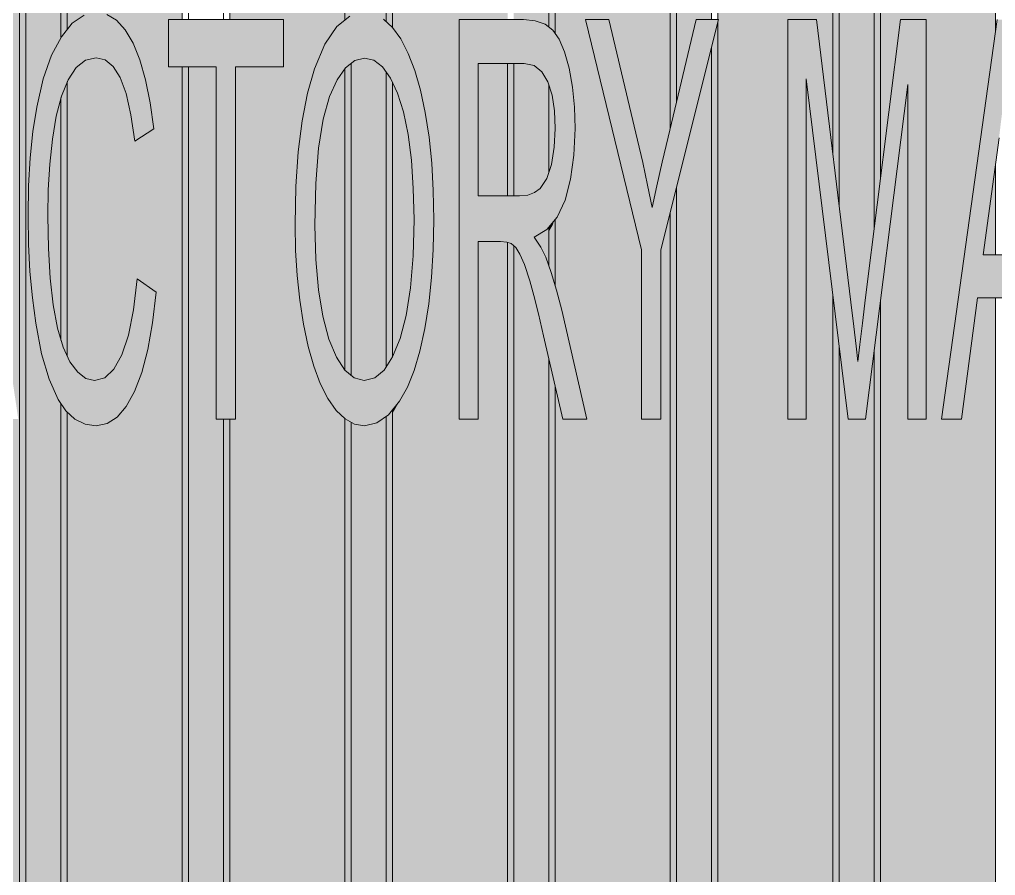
# Model space of a CAD drawing. Header units: millimetres. Extents: x 365175 to 2667127, y -330297 to -162108.
# Drawn here: x 1660382 to 1662782, y -321758 to -319654 of the extents above; entities that cross this region are included whole.
import ezdxf

# ---------------------------------------------------------------- set-up
doc = ezdxf.new("R2010")
doc.units = ezdxf.units.MM
doc.header["$MEASUREMENT"] = 0

# ---------------------------------------------------------------- blocks, each defined once
blk = doc.blocks.new('Élément de coupe_58_1', base_point=(1275690.6, -327096.8))
at = {"linetype": 'Continuous', "lineweight": 0, "true_color": 0x000000}
for points in [[(1660099.7, -318977.5), (1660099.7, -320248.8), (1660182.6, -319653.8), (1660233.6, -319653.8), (1660379.2, -320635.8), (1660325.4, -320635.8), (1660284.2, -320338.2), (1660134.5, -320338.2), (1660099.7, -320604.3), (1660099.7, -322096.8), (1660382.3, -322096.8), (1660382.3, -318977.5)], [(1660382.3, -322096.8), (1660397.7, -322096.8), (1660397.7, -318977.5), (1660382.3, -318977.5)], [(1660382.3, -322096.8), (1660397.7, -322096.8), (1660397.7, -318977.5), (1660382.3, -318977.5)], [(1660484.2, -318977.5), (1660397.7, -318977.5), (1660397.7, -322096.8), (1660484.2, -322096.8), (1660484.2, -320598.2), (1660477, -320587.6), (1660454.9, -320538.1), (1660436.5, -320475.7), (1660422.1, -320400.4), (1660413.8, -320337.9), (1660407.9, -320273.3), (1660404.4, -320206.3), (1660403.2, -320137.1), (1660404.6, -320062.9), (1660408.5, -319993.5), (1660415.2, -319929), (1660424.5, -319869.5), (1660440.7, -319799.4), (1660460.9, -319741.6), (1660484.2, -319697.5)], [(1660499.7, -318977.5), (1660484.2, -318977.5), (1660484.2, -319697.5), (1660485.1, -319696), (1660499.7, -319678.2)], [(1660499.7, -322096.8), (1660782.3, -322096.8), (1660782.3, -319769.7), (1660748.7, -319769.7), (1660748.7, -319653.8), (1660782.3, -319653.8), (1660782.3, -318977.5), (1660499.7, -318977.5), (1660499.7, -319678.2), (1660512.1, -319663), (1660540.9, -319643.3), (1660571.5, -319636.7), (1660597.2, -319641.4), (1660620.7, -319655.5), (1660642.2, -319678.9), (1660661.5, -319711.7), (1660678.3, -319753), (1660692.4, -319802), (1660703.7, -319858.5), (1660712.3, -319922.7), (1660665.7, -319952.8), (1660656.2, -319887.8), (1660644.2, -319835.8), (1660629.8, -319796.7), (1660612.7, -319769.5), (1660592.9, -319753.2), (1660570.4, -319747.8), (1660544.5, -319753.8), (1660521.6, -319771.9), (1660501.8, -319802.1), (1660499.7, -319807.1), (1660499.7, -320480.9), (1660506.3, -320494.9), (1660525.4, -320520.6), (1660545.6, -320536), (1660566.9, -320541.2), (1660591.9, -320534.2), (1660614.3, -320513.2), (1660634, -320478.2), (1660650.3, -320429.4), (1660662.8, -320367.1), (1660671.2, -320291.2), (1660718.3, -320324.1), (1660709.4, -320399.3), (1660697.5, -320465.1), (1660682.7, -320521.4), (1660664.9, -320568.2), (1660644.6, -320605), (1660622.1, -320631.2), (1660597.5, -320647), (1660570.7, -320652.2), (1660543.3, -320648.2), (1660518.5, -320636.1), (1660499.7, -320618.9)], [(1660778.1, -319653.8), (1660782.3, -319653.8), (1660782.3, -318977.5), (1660778.1, -319011.7)], [(1660899.7, -322096.8), (1661182.3, -322096.8), (1661182.3, -320635), (1661161, -320614.6), (1661140.5, -320585.3), (1661121.9, -320548.8), (1661105.7, -320506.1), (1661091.8, -320457.4), (1661080.4, -320402.5), (1661071.5, -320343.8), (1661065.1, -320283.4), (1661061.3, -320221.3), (1661060, -320157.5), (1661061.9, -320064), (1661067.6, -319979), (1661077.1, -319902.5), (1661090.5, -319834.5), (1661107.7, -319774.9), (1661133.2, -319714.5), (1661162.3, -319671.3), (1661182.3, -319655.3), (1661182.3, -318977.5), (1660899.7, -318977.5), (1660899.7, -319653.8), (1661031.3, -319653.8), (1661031.3, -319769.7), (1660913.3, -319769.7), (1660913.3, -320635.8), (1660899.7, -320635.8)], [(1661182.3, -318977.5), (1661178.1, -319011.7), (1661178.1, -319658.6), (1661182.3, -319655.3)], [(1661197.7, -318977.5), (1661182.3, -318977.5), (1661182.3, -319655.3), (1661194.7, -319645.3), (1661197.7, -319644.6)], [(1661197.7, -318977.5), (1661182.3, -318977.5), (1661182.3, -319655.3), (1661194.7, -319645.3), (1661197.7, -319644.6)], [(1661284.2, -318977.5), (1661197.7, -318977.5), (1661197.7, -319644.6), (1661230.7, -319636.7), (1661254.8, -319640.8), (1661277.7, -319652.9), (1661284.2, -319659.1)], [(1661299.7, -318977.5), (1661284.2, -318977.5), (1661284.2, -319659.1), (1661299.3, -319673.2), (1661299.7, -319673.8)], [(1661582.3, -318977.5), (1661299.7, -318977.5), (1661299.7, -319673.8), (1661319.7, -319701.6), (1661338.4, -319737.3), (1661354.7, -319779.4), (1661368.6, -319827.8), (1661380.2, -319882.7), (1661389.3, -319942.7), (1661395.8, -320006.6), (1661399.7, -320074.4), (1661400.9, -320146.1), (1661399.6, -320218.8), (1661395.5, -320287.6), (1661388.6, -320352.4), (1661379.1, -320413.3), (1661367, -320468.6), (1661352.6, -320516.8), (1661336, -320557.8), (1661317, -320591.7), (1661299.7, -320613), (1661299.7, -322096.8), (1661582.3, -322096.8), (1661582.3, -320201.3), (1661580.9, -320200.8), (1661565.3, -320199.7), (1661510.5, -320199.7), (1661510.5, -320635.8), (1661463.5, -320635.8), (1661463.5, -319653.8), (1661582.3, -319653.8)], [(1661582.3, -318977.5), (1661578.1, -319011.7), (1661578.1, -319653.8), (1661582.3, -319653.8)], [(1661597.7, -319653.8), (1661621.4, -319653.8), (1661650.7, -319656.8), (1661674.8, -319665.6), (1661684.2, -319672.8), (1661684.2, -318977.5), (1661597.7, -318977.5)], [(1661684.2, -319672.8), (1661693.9, -319680.3), (1661699.7, -319688.6), (1661699.7, -318977.5), (1661684.2, -318977.5)], [(1661699.7, -318977.5), (1661699.7, -319688.6), (1661709.3, -319702.4), (1661722.6, -319733.5), (1661733.6, -319773.7), (1661741.8, -319819.9), (1661746.7, -319869.2), (1661748.4, -319921.6), (1661745.7, -319987.6), (1661737.5, -320046.3), (1661723.8, -320097.7), (1661704.5, -320139.6), (1661699.7, -320145.4), (1661699.7, -320308.1), (1661702.9, -320319), (1661715.5, -320368.3), (1661777.2, -320635.8), (1661718.2, -320635.8), (1661699.7, -320555.4), (1661699.7, -322096.8), (1661982.3, -322096.8), (1661982.3, -320127), (1661959, -320219.8), (1661959, -320635.8), (1661911.9, -320635.8), (1661911.9, -320219.8), (1661774.4, -319653.8), (1661831.8, -319653.8), (1661902, -319950.4), (1661914.8, -320005.5), (1661926.9, -320060.7), (1661938.4, -320115.8), (1661949.9, -320062.5), (1661962.8, -320004.8), (1661977.3, -319942.6), (1661982.3, -319921.7), (1661982.3, -318977.5)], [(1661918.9, -320024.2), (1661926.9, -320060.7), (1661938.4, -320115.8), (1661949.9, -320062.5), (1661962.8, -320004.8), (1661977.3, -319942.6), (1661982.3, -319921.7), (1661982.3, -318977.5), (1661978.1, -319011.7), (1661978.1, -319775.8)], [(1661997.7, -318977.5), (1661982.3, -318977.5), (1661982.3, -319921.7), (1661997.7, -319857)], [(1661997.7, -318977.5), (1661982.3, -318977.5), (1661982.3, -319921.7), (1661997.7, -319857)], [(1662084.2, -318977.5), (1661997.7, -318977.5), (1661997.7, -319857), (1662046.2, -319653.8), (1662084.2, -319653.8)], [(1662099.7, -319659.9), (1662099.7, -322096.8), (1662382.3, -322096.8), (1662382.3, -320329.2), (1662317.1, -319799.9), (1662317.1, -320635.8), (1662271.5, -320635.8), (1662271.5, -319653.8), (1662342.4, -319653.8), (1662382.3, -319982), (1662382.3, -318977.5), (1662099.7, -318977.5), (1662099.7, -319653.8), (1662101.2, -319653.8)], [(1662382.3, -318977.5), (1662378.1, -319011.7), (1662378.1, -319947.6), (1662382.3, -319982)], [(1662397.7, -318977.5), (1662382.3, -318977.5), (1662382.3, -319982), (1662397.7, -320108.9)], [(1662397.7, -318977.5), (1662382.3, -318977.5), (1662382.3, -319982), (1662397.7, -320108.9)], [(1662484.2, -318977.5), (1662397.7, -318977.5), (1662397.7, -320108.9), (1662426.9, -320348.9), (1662434, -320408.2), (1662439.7, -320456.7), (1662444, -320494.2), (1662448.8, -320452.9), (1662455.1, -320400.5), (1662463, -320336.9), (1662484.2, -320167.5)], [(1662499.7, -318977.5), (1662484.2, -318977.5), (1662484.2, -320167.5), (1662499.7, -320044.5)], [(1662499.7, -320044.5), (1662548.7, -319653.8), (1662612.2, -319653.8), (1662612.2, -320635.8), (1662566.6, -320635.8), (1662566.6, -319813.6), (1662499.7, -320342.9), (1662499.7, -322096.8), (1662782.3, -322096.8), (1662782.3, -320338.2), (1662738, -320338.2), (1662699, -320635.8), (1662649.2, -320635.8), (1662782.3, -319681), (1662782.3, -318977.5), (1662499.7, -318977.5)], [(1662582.4, -320752.2), (1662632.3, -320752.2), (1662679.7, -320669.5), (1662684.1, -320635.8), (1662649.2, -320635.8), (1662782.3, -319681), (1662782.3, -318977.5), (1662778.1, -319011.7), (1662778.1, -319687.5), (1662766.8, -319687.5), (1662719.3, -319770.3), (1662612.2, -320538.7), (1662612.2, -320635.8), (1662598.7, -320635.8)], [(1661997.7, -319857), (1662046.2, -319653.8), (1661999.1, -319736.1), (1661997.7, -319741.7)], [(1662084.2, -322096.8), (1662099.7, -322096.8), (1662099.7, -319659.9), (1662084.2, -319721.3)], [(1660397.7, -320586.4), (1660407.7, -320620.3), (1660429.8, -320669.8), (1660449.2, -320698.1), (1660471.3, -320718.3), (1660484.2, -320724.7), (1660484.2, -320598.2), (1660477, -320587.6), (1660454.9, -320538.1), (1660436.5, -320475.7), (1660422.1, -320400.4), (1660413.8, -320337.9), (1660407.9, -320273.3), (1660404.4, -320206.3), (1660403.2, -320137.1), (1660404.6, -320062.9), (1660408.5, -319993.5), (1660415.2, -319929), (1660424.5, -319869.5), (1660440.7, -319799.4), (1660460.9, -319741.6), (1660484.2, -319697.5), (1660484.2, -319697.4), (1660437.9, -319778.2), (1660413.7, -319823.8), (1660397.7, -319869.6)], [(1660484.2, -319697.4), (1660484.2, -319697.5), (1660484.8, -319696.5), (1660484.7, -319696.5)], [(1660729.4, -319687.5), (1660682.8, -319768.6), (1660692.4, -319802), (1660703.7, -319858.5), (1660707.4, -319886.2), (1660778.1, -319886.2), (1660778.1, -322096.8), (1660782.3, -322096.8), (1660782.3, -319769.7), (1660748.7, -319769.7), (1660748.7, -319687.5)], [(1661396.7, -320022.9), (1661399.7, -320074.4), (1661400.9, -320146.1), (1661399.6, -320218.8), (1661396.7, -320267.3), (1661396.7, -320752.2), (1661443.8, -320752.2), (1661491.2, -320669.5), (1661491.2, -320635.8), (1661463.5, -320635.8), (1661463.5, -319687.5), (1661444.1, -319687.5), (1661396.7, -319770.3)], [(1661755.1, -319687.5), (1661724.6, -319740.8), (1661733.6, -319773.7), (1661741.8, -319819.9), (1661746.7, -319869.2), (1661748.4, -319921.6), (1661747.8, -319935.5), (1661845.1, -320336.3), (1661845.1, -320752.2), (1661892.2, -320752.2), (1661939.7, -320669.5), (1661939.7, -320635.8), (1661911.9, -320635.8), (1661911.9, -320219.8), (1661782.6, -319687.5)], [(1662252.2, -319687.5), (1662204.7, -319770.3), (1662204.7, -320752.2), (1662250.3, -320752.2), (1662297.8, -320669.5), (1662297.8, -320635.8), (1662271.5, -320635.8), (1662271.5, -319687.5)], [(1662499.7, -320044.5), (1662544.5, -319687.5), (1662529.4, -319687.5), (1662499.7, -319739.3)], [(1660995.1, -320180.5), (1660993.2, -320273.9), (1660994.5, -320337.7), (1660998.3, -320399.8), (1661004.7, -320460.2), (1661013.6, -320519), (1661025.1, -320573.8), (1661038.9, -320622.6), (1661055.1, -320665.2), (1661073.7, -320701.7), (1661094.2, -320731), (1661116, -320751.9), (1661139.2, -320764.5), (1661163.7, -320768.7), (1661178.1, -320765.5), (1661178.1, -322096.8), (1661182.3, -322096.8), (1661182.3, -320635), (1661161, -320614.6), (1661140.5, -320585.3), (1661121.9, -320548.8), (1661105.7, -320506.1), (1661091.8, -320457.4), (1661080.4, -320402.5), (1661071.5, -320343.8), (1661065.1, -320283.4), (1661061.3, -320221.3), (1661060, -320157.5), (1661061.9, -320064), (1661067.6, -319979), (1661077.1, -319902.5), (1661090.5, -319834.5), (1661107.7, -319774.9), (1661127.6, -319727.8), (1661113.9, -319748.1), (1661066.4, -319830.9), (1661040.9, -319891.4), (1661023.7, -319950.9), (1661010.4, -320018.9), (1661000.8, -320095.4)], [(1661997.7, -322096.8), (1662084.2, -322096.8), (1662084.2, -319721.3), (1661997.7, -320065.6)], [(1660499.7, -319807.1), (1660499.7, -319865.1), (1660503.7, -319864.2), (1660526.1, -319869.6), (1660545.9, -319885.9), (1660563, -319913.1), (1660577.5, -319952.2), (1660589.4, -320004.3), (1660599, -320069.2), (1660645.5, -320039.1), (1660693, -319956.3), (1660690.4, -319936.9), (1660665.7, -319952.8), (1660656.2, -319887.8), (1660644.2, -319835.8), (1660629.8, -319796.7), (1660612.7, -319769.5), (1660592.9, -319753.2), (1660570.4, -319747.8), (1660544.5, -319753.8), (1660521.6, -319771.9), (1660501.8, -319802.1)], [(1661197.7, -320528.6), (1661205.2, -320534.8), (1661230.2, -320541.2), (1661255.7, -320534.7), (1661278.8, -320515.4), (1661284.2, -320506.9), (1661284.2, -319783.3), (1661274.9, -319770.3), (1661253.7, -319753.9), (1661231, -319748.5), (1661206.8, -319754.4), (1661197.7, -319761.5)], [(1661197.7, -319834.1), (1661206.5, -319836.2), (1661227.7, -319852.6), (1661247.4, -319879.9), (1661264.8, -319917.2), (1661279.2, -319963.4), (1661284.2, -319988.1), (1661284.2, -319783.3), (1661274.9, -319770.3), (1661253.7, -319753.9), (1661231, -319748.5), (1661206.8, -319754.4), (1661197.7, -319761.5)], [(1662484.2, -320167.5), (1662499.7, -320044.5), (1662499.7, -319739.3), (1662491.9, -319752.9), (1662484.2, -319873.8)], [(1660797.7, -319769.7), (1660782.3, -319769.7), (1660782.3, -322096.8), (1660797.7, -322096.8)], [(1660797.7, -319769.7), (1660782.3, -319769.7), (1660782.3, -322096.8), (1660797.7, -322096.8)], [(1660797.7, -322096.8), (1660884.2, -322096.8), (1660884.2, -320635.8), (1660866.2, -320635.8), (1660866.2, -319769.7), (1660797.7, -319769.7)], [(1660797.7, -319852), (1660819.1, -319852), (1660819.1, -320718), (1660866.1, -320718), (1660884.2, -320686.4), (1660884.2, -320635.8), (1660866.2, -320635.8), (1660866.2, -319769.7), (1660797.7, -319769.7)], [(1660913.3, -319769.7), (1660913.3, -319886.2), (1660964.6, -319886.2), (1661012, -319803.4), (1661012, -319769.7)], [(1661110.8, -320056.7), (1661108.6, -320159.5), (1661110.7, -320243.5), (1661117.2, -320318.1), (1661128.1, -320383.3), (1661143.2, -320439.1), (1661161.7, -320483.7), (1661182.3, -320515.6), (1661182.3, -319775), (1661163.6, -319801.8), (1661144.7, -319843.2), (1661128.9, -319898.5), (1661117.6, -319969.7)], [(1661135.9, -319874.1), (1661140, -319870.8), (1661164.2, -319864.9), (1661178.1, -319868.2), (1661178.1, -320509.2), (1661182.3, -320515.6), (1661182.3, -319775), (1661163.6, -319801.8), (1661144.7, -319843.2)], [(1661182.3, -320515.6), (1661197.7, -320528.6), (1661197.7, -319761.5), (1661184.3, -319772.2), (1661182.3, -319775)], [(1661182.3, -320515.6), (1661197.7, -320528.6), (1661197.7, -319761.5), (1661184.3, -319772.2), (1661182.3, -319775)], [(1661510.5, -319762.2), (1661510.5, -320087.2), (1661582.3, -320087.2), (1661582.3, -319762.2)], [(1661510.5, -319878.6), (1661556.6, -319878.6), (1661578.1, -319883.1), (1661578.1, -320087.2), (1661582.3, -320087.2), (1661582.3, -319762.2), (1661510.5, -319762.2)], [(1661582.3, -319762.2), (1661582.3, -320087.2), (1661597.7, -320087.2), (1661597.7, -319762.2)], [(1661582.3, -319762.2), (1661582.3, -320087.2), (1661597.7, -320087.2), (1661597.7, -319762.2)], [(1661597.7, -320087.2), (1661611.9, -320087.2), (1661631.9, -320085.2), (1661648.8, -320079), (1661662.6, -320068.8), (1661678.6, -320044.8), (1661684.2, -320028), (1661684.2, -319816.1), (1661681.4, -319807.1), (1661666.8, -319782.1), (1661647.5, -319767.2), (1661623.4, -319762.2), (1661597.7, -319762.2)], [(1661597.7, -319848.9), (1661600.3, -319849.4), (1661619.6, -319864.4), (1661634.3, -319889.3), (1661644.5, -319922), (1661650.6, -319960.2), (1661652.6, -320003.9), (1661650.3, -320049.7), (1661645.1, -320080.4), (1661648.8, -320079), (1661662.6, -320068.8), (1661678.6, -320044.8), (1661684.2, -320028), (1661684.2, -319816.1), (1661681.4, -319807.1), (1661666.8, -319782.1), (1661647.5, -319767.2), (1661623.4, -319762.2), (1661597.7, -319762.2)], [(1661294.6, -319797.7), (1661284.2, -319783.3), (1661284.2, -320506.9), (1661299.6, -320483.2), (1661299.7, -320482.9), (1661299.7, -319808.6)], [(1661284.2, -319783.3), (1661284.2, -319988.1), (1661287, -320024.6), (1661290.6, -320095.5), (1661292.8, -320170.1), (1661293.5, -320248.2), (1661292.5, -320335.4), (1661289.7, -320407.7), (1661284.9, -320464.9), (1661284.2, -320469.4), (1661284.2, -320506.9), (1661299.6, -320483.2), (1661299.7, -320482.9), (1661299.7, -319808.6), (1661294.6, -319797.7)], [(1662317.1, -320458), (1662353.3, -320752.2), (1662378.1, -320752.2), (1662378.1, -322096.8), (1662382.3, -322096.8), (1662382.3, -320329.2), (1662317.1, -319799.9)], [(1660484.2, -320441.8), (1660489.3, -320458.8), (1660499.7, -320480.9), (1660499.7, -319807.1), (1660485.2, -319842.4), (1660484.2, -319845.9)], [(1660484.2, -319845.9), (1660484.2, -319846.4), (1660490, -319848.9), (1660499.7, -319865.1), (1660499.7, -319807.1), (1660485.2, -319842.4)], [(1661299.7, -319808.6), (1661299.7, -320482.9), (1661318, -320438.1), (1661333, -320381.1), (1661343.8, -320313.4), (1661350.2, -320234.8), (1661352.4, -320145.5), (1661350.7, -320069), (1661345.8, -319999.2), (1661337.7, -319936.3), (1661326.3, -319881.1), (1661312, -319835)], [(1661299.7, -319808.6), (1661299.7, -320482.9), (1661318, -320438.1), (1661333, -320381.1), (1661343.8, -320313.4), (1661350.2, -320234.8), (1661352.4, -320145.5), (1661350.7, -320069), (1661345.8, -319999.2), (1661337.7, -319936.3), (1661326.3, -319881.1), (1661312, -319835)], [(1661684.2, -320028), (1661690.3, -320009.8), (1661697.4, -319967.5), (1661699.7, -319924.4), (1661699.7, -319918.7), (1661697.8, -319878), (1661691.7, -319839.8), (1661684.2, -319816.1)], [(1661684.2, -320028), (1661690.3, -320009.8), (1661697.4, -319967.5), (1661699.7, -319924.4), (1661699.7, -319918.7), (1661697.8, -319878), (1661691.7, -319839.8), (1661684.2, -319816.1)], [(1662499.8, -320341.6), (1662499.8, -320752.2), (1662545.4, -320752.2), (1662592.9, -320669.5), (1662592.9, -320635.8), (1662566.6, -320635.8), (1662566.6, -319813.6)], [(1660453, -320072.3), (1660451.8, -320136.4), (1660453.3, -320216.4), (1660457.7, -320289.4), (1660465.1, -320355.2), (1660475.5, -320412.3), (1660484.2, -320441.8), (1660484.2, -319845.9), (1660472.3, -319891), (1660463, -319947.8), (1660456.8, -320009.4)], [(1660484.2, -319845.9), (1660484.1, -319846.6), (1660484.2, -319846.4)], [(1662425.8, -320339.7), (1662426.9, -320348.9), (1662434, -320408.2), (1662439.7, -320456.7), (1662444, -320494.2), (1662448.8, -320452.9), (1662455.1, -320400.5), (1662463, -320336.9), (1662484.2, -320167.5), (1662484.2, -319873.8)], [(1661699.7, -319924.4), (1661699.8, -319921.7), (1661699.7, -319918.7)], [(1661699.7, -319924.4), (1661699.8, -319921.7), (1661699.7, -319918.7)], [(1662782.3, -320007.9), (1662751.6, -320232.6), (1662782.3, -320232.6)], [(1662770.9, -320091.7), (1662778.1, -320144.8), (1662778.1, -320232.6), (1662782.3, -320232.6), (1662782.3, -320007.9)], [(1661982.3, -322096.8), (1661997.7, -322096.8), (1661997.7, -320065.6), (1661982.3, -320127)], [(1661982.3, -322096.8), (1661997.7, -322096.8), (1661997.7, -320065.6), (1661982.3, -320127)], [(1661978.1, -322096.8), (1661982.3, -322096.8), (1661982.3, -320127), (1661978.1, -320143.6)], [(1661684.2, -320259.6), (1661689.9, -320275.4), (1661699.7, -320308.1), (1661699.7, -320145.4), (1661684.2, -320163.9)], [(1661684.2, -320163.9), (1661684.2, -320174.9), (1661693.3, -320159.1), (1661697.3, -320148.2)], [(1661679.2, -320170), (1661647.9, -320188.7), (1661664.4, -320213.3), (1661676.4, -320237.6), (1661684.2, -320259.6), (1661684.2, -320163.9)], [(1661647.9, -320188.7), (1661663.2, -320211.5), (1661684.2, -320174.9), (1661684.2, -320163.9), (1661679.2, -320170)], [(1661510.5, -320317), (1661514.2, -320317.3), (1661524.7, -320320.8), (1661535.6, -320330.9), (1661546.3, -320346.8), (1661557.5, -320372.5), (1661570.2, -320412.4), (1661578.1, -320441.6), (1661578.1, -322096.8), (1661582.3, -322096.8), (1661582.3, -320201.3), (1661580.9, -320200.8), (1661565.3, -320199.7), (1661510.5, -320199.7)], [(1661582.3, -322096.8), (1661597.7, -322096.8), (1661597.7, -320210.2), (1661591.5, -320204.3), (1661582.3, -320201.3)], [(1661582.3, -322096.8), (1661597.7, -322096.8), (1661597.7, -320210.2), (1661591.5, -320204.3), (1661582.3, -320201.3)], [(1661597.7, -322096.8), (1661684.2, -322096.8), (1661684.2, -320488.5), (1661671, -320431.3), (1661658.1, -320377), (1661646.7, -320331.8), (1661637, -320295.9), (1661624.3, -320256.1), (1661613, -320230.3), (1661602.4, -320214.5), (1661597.7, -320210.2)], [(1661597.7, -320407.4), (1661599.6, -320414.1), (1661610.9, -320459.2), (1661623.9, -320513.6), (1661671.1, -320718), (1661684.2, -320718), (1661684.2, -320488.5), (1661671, -320431.3), (1661658.1, -320377), (1661646.7, -320331.8), (1661637, -320295.9), (1661624.3, -320256.1), (1661613, -320230.3), (1661602.4, -320214.5), (1661597.7, -320210.2)], [(1660596, -320483.5), (1660585.5, -320535.9), (1660591.9, -320534.2), (1660614.3, -320513.2), (1660634, -320478.2), (1660650.3, -320429.4), (1660662.8, -320367.1), (1660666.3, -320335), (1660651.9, -320324.9), (1660604.4, -320407.6)], [(1662382.3, -320329.2), (1662382.3, -322096.8), (1662397.7, -322096.8), (1662397.7, -320454.4)], [(1662382.3, -320329.2), (1662382.3, -322096.8), (1662397.7, -322096.8), (1662397.7, -320454.4)], [(1662499.7, -320342.9), (1662484.2, -320464.9), (1662484.2, -322096.8), (1662499.7, -322096.8)], [(1662722.8, -320454.6), (1662778.1, -320454.6), (1662778.1, -322096.8), (1662782.3, -322096.8), (1662782.3, -320338.2), (1662738, -320338.2)], [(1661269.7, -320523), (1661278.8, -320515.4), (1661284.2, -320506.9), (1661284.2, -320469.4), (1661270.8, -320520.3)], [(1662397.7, -320454.4), (1662397.7, -322096.8), (1662484.2, -322096.8), (1662484.2, -320464.9), (1662462.6, -320635.8), (1662420.1, -320635.8)], [(1662397.7, -320454.4), (1662397.7, -320718), (1662415.5, -320718), (1662462.6, -320635.8), (1662420.1, -320635.8)], [(1661684.2, -322096.8), (1661699.7, -322096.8), (1661699.7, -320555.4), (1661684.2, -320488.5)], [(1661684.2, -320718), (1661699.7, -320752.2), (1661699.7, -320555.4), (1661684.2, -320488.5)], [(1661699.7, -320555.4), (1661699.7, -320752.2), (1661710.4, -320752.2), (1661757.9, -320669.5), (1661750.1, -320635.8), (1661718.2, -320635.8)], [(1660484.2, -320598.2), (1660484.2, -322096.8), (1660499.7, -322096.8), (1660499.7, -320618.9), (1660496.4, -320615.9)], [(1660484.2, -320598.2), (1660484.2, -320724.7), (1660489.5, -320742), (1660499.7, -320768), (1660499.7, -320618.9), (1660496.4, -320615.9)], [(1660499.7, -320618.9), (1660499.7, -320768), (1660503.9, -320768.7), (1660530.7, -320763.4), (1660555.3, -320747.7), (1660577.8, -320721.4), (1660625.3, -320638.6), (1660642.6, -320607.3), (1660622.1, -320631.2), (1660597.5, -320647), (1660570.7, -320652.2), (1660543.3, -320648.2), (1660518.5, -320636.1)], [(1661284.2, -322096.8), (1661299.7, -322096.8), (1661299.7, -320613), (1661289.6, -320625.3), (1661284.2, -320629.1)], [(1661284.2, -320629.1), (1661284.2, -320648.8), (1661298.8, -320623.4), (1661299.7, -320621.9), (1661299.7, -320613), (1661289.6, -320625.3)], [(1661299.7, -320613), (1661299.7, -320621.9), (1661315.5, -320593.6)], [(1660884.2, -322096.8), (1660899.7, -322096.8), (1660899.7, -320635.8), (1660884.2, -320635.8)], [(1660897.2, -320635.8), (1660884.2, -320635.8), (1660884.2, -320686.4), (1660897.2, -320663.9)], [(1661182.8, -320635.5), (1661182.3, -320635), (1661182.3, -322096.8), (1661197.7, -322096.8), (1661197.7, -320643.6)], [(1661182.8, -320635.5), (1661182.3, -320635), (1661182.3, -322096.8), (1661197.7, -322096.8), (1661197.7, -320643.6)], [(1661197.7, -320643.6), (1661197.7, -322096.8), (1661284.2, -322096.8), (1661284.2, -320629.1), (1661260.7, -320645.5), (1661230.5, -320652.2), (1661206, -320648.1)], [(1661197.7, -320643.6), (1661197.7, -320731.3), (1661213.6, -320727.8), (1661242.4, -320707.6), (1661269.9, -320673.9), (1661284.2, -320648.8), (1661284.2, -320629.1), (1661260.7, -320645.5), (1661230.5, -320652.2), (1661206, -320648.1)]]:
    blk.add_hatch(color=18, dxfattribs=at).paths.add_polyline_path(points)
at = {"color": 7, "linetype": 'Continuous', "lineweight": 5}
for p, q in [((1660382.3, -322096.8), (1660382.3, -318977.5)), ((1660397.7, -322096.8), (1660397.7, -318977.5)), ((1660484.2, -319697.5), (1660484.2, -318977.5)), ((1660499.7, -319678.2), (1660499.7, -318977.5)), ((1660782.3, -319653.8), (1660782.3, -318977.5)), ((1660797.7, -319653.8), (1660797.7, -318977.5)), ((1660884.2, -319653.8), (1660884.2, -318977.5)), ((1660899.7, -319653.8), (1660899.7, -318977.5)), ((1661182.3, -319655.3), (1661182.3, -318977.5)), ((1661284.2, -319659.1), (1661284.2, -318977.5)), ((1661299.7, -319673.8), (1661299.7, -318977.5)), ((1661684.2, -319672.8), (1661684.2, -318977.5)), ((1661699.7, -319688.6), (1661699.7, -318977.5)), ((1661982.3, -319921.7), (1661982.3, -318977.5)), ((1661997.7, -319857), (1661997.7, -318977.5)), ((1662084.2, -319653.8), (1662084.2, -318977.5)), ((1662099.7, -319653.8), (1662099.7, -318977.5)), ((1662382.3, -319982), (1662382.3, -318977.5)), ((1662397.7, -320108.9), (1662397.7, -318977.5)), ((1662484.2, -320167.5), (1662484.2, -318977.5)), ((1662499.7, -320044.5), (1662499.7, -318977.5)), ((1662782.3, -319681), (1662782.3, -318977.5)), ((1662099.7, -322096.8), (1662099.7, -319659.9)), ((1662084.2, -322096.8), (1662084.2, -319721.3)), ((1660782.3, -322096.8), (1660782.3, -319769.7)), ((1660797.7, -322096.8), (1660797.7, -319769.7)), ((1661182.3, -320515.6), (1661182.3, -319775)), ((1661197.7, -320528.6), (1661197.7, -319761.5)), ((1661582.3, -320087.2), (1661582.3, -319762.2)), ((1661597.7, -320087.2), (1661597.7, -319762.2)), ((1661284.2, -320506.9), (1661284.2, -319783.3)), ((1660499.7, -320480.9), (1660499.7, -319807.1)), ((1661299.7, -320482.9), (1661299.7, -319808.6)), ((1661684.2, -320028), (1661684.2, -319816.1)), ((1660484.2, -320441.8), (1660484.2, -319845.9)), ((1661699.7, -319924.4), (1661699.7, -319918.7)), ((1662782.3, -320232.6), (1662782.3, -320007.9)), ((1661997.7, -322096.8), (1661997.7, -320065.6)), ((1661982.3, -322096.8), (1661982.3, -320127)), ((1661699.7, -320308.1), (1661699.7, -320145.4)), ((1661684.2, -320259.6), (1661684.2, -320163.9)), ((1661582.3, -322096.8), (1661582.3, -320201.3)), ((1661597.7, -322096.8), (1661597.7, -320210.2)), ((1662382.3, -322096.8), (1662382.3, -320329.2)), ((1662499.7, -322096.8), (1662499.7, -320342.9)), ((1662782.3, -322096.8), (1662782.3, -320338.2)), ((1662397.7, -322096.8), (1662397.7, -320454.4)), ((1662484.2, -322096.8), (1662484.2, -320464.9)), ((1661684.2, -322096.8), (1661684.2, -320488.5)), ((1661699.7, -322096.8), (1661699.7, -320555.4)), ((1660484.2, -322096.8), (1660484.2, -320598.2)), ((1661299.7, -322096.8), (1661299.7, -320613)), ((1660499.7, -322096.8), (1660499.7, -320618.9)), ((1660884.2, -322096.8), (1660884.2, -320635.8)), ((1660899.7, -322096.8), (1660899.7, -320635.8)), ((1661182.3, -322096.8), (1661182.3, -320635)), ((1661284.2, -322096.8), (1661284.2, -320629.1)), ((1661197.7, -322096.8), (1661197.7, -320643.6))]:
    blk.add_line(p, q, dxfattribs=at)
blk = doc.blocks.new('Élément de coupe_86_1', base_point=(1275690.6, -327096.8))
at = {"linetype": 'Continuous', "lineweight": 0, "true_color": 0x000000}
for points in [[(1660671.2, -320291.2), (1660662.8, -320367.1), (1660650.3, -320429.4), (1660634, -320478.2), (1660614.3, -320513.2), (1660591.9, -320534.2), (1660566.9, -320541.2), (1660545.6, -320536), (1660525.4, -320520.6), (1660506.3, -320494.9), (1660489.3, -320458.8), (1660475.5, -320412.3), (1660465.1, -320355.2), (1660457.7, -320289.4), (1660453.3, -320216.4), (1660451.8, -320136.4), (1660453, -320072.3), (1660456.8, -320009.4), (1660463, -319947.8), (1660472.3, -319891), (1660485.2, -319842.4), (1660501.8, -319802.1), (1660521.6, -319771.9), (1660544.5, -319753.8), (1660570.4, -319747.8), (1660592.9, -319753.2), (1660612.7, -319769.5), (1660629.8, -319796.7), (1660644.2, -319835.8), (1660656.2, -319887.8), (1660665.7, -319952.8), (1660712.3, -319922.7), (1660703.7, -319858.5), (1660692.4, -319802), (1660678.3, -319753), (1660661.5, -319711.7), (1660642.2, -319678.9), (1660620.7, -319655.5), (1660597.2, -319641.4), (1660571.5, -319636.7), (1660540.9, -319643.3), (1660512.1, -319663), (1660485.1, -319696), (1660460.9, -319741.6), (1660440.7, -319799.4), (1660424.5, -319869.5), (1660415.2, -319929), (1660408.5, -319993.5), (1660404.6, -320062.9), (1660403.2, -320137.1), (1660404.4, -320206.3), (1660407.9, -320273.3), (1660413.8, -320337.9), (1660422.1, -320400.4), (1660436.5, -320475.7), (1660454.9, -320538.1), (1660477, -320587.6), (1660496.4, -320615.9), (1660518.5, -320636.1), (1660543.3, -320648.2), (1660570.7, -320652.2), (1660597.5, -320647), (1660622.1, -320631.2), (1660644.6, -320605), (1660664.9, -320568.2), (1660682.7, -320521.4), (1660697.5, -320465.1), (1660709.4, -320399.3), (1660718.3, -320324.1)], [(1660866.2, -320635.8), (1660913.3, -320635.8), (1660913.3, -319769.7), (1661031.3, -319769.7), (1661031.3, -319653.8), (1660748.7, -319653.8), (1660748.7, -319769.7), (1660866.2, -319769.7)], [(1661911.9, -320635.8), (1661959, -320635.8), (1661959, -320219.8), (1662101.2, -319653.8), (1662046.2, -319653.8), (1661977.3, -319942.6), (1661962.8, -320004.8), (1661949.9, -320062.5), (1661938.4, -320115.8), (1661926.9, -320060.7), (1661914.8, -320005.5), (1661902, -319950.4), (1661831.8, -319653.8), (1661774.4, -319653.8), (1661911.9, -320219.8)], [(1662271.5, -320635.8), (1662317.1, -320635.8), (1662317.1, -319799.9), (1662420.1, -320635.8), (1662462.6, -320635.8), (1662566.6, -319813.6), (1662566.6, -320635.8), (1662612.2, -320635.8), (1662612.2, -319653.8), (1662548.7, -319653.8), (1662463, -320336.9), (1662455.1, -320400.5), (1662448.8, -320452.9), (1662444, -320494.2), (1662439.7, -320456.7), (1662434, -320408.2), (1662426.9, -320348.9), (1662342.4, -319653.8), (1662271.5, -319653.8)]]:
    blk.add_hatch(color=18, dxfattribs=at).paths.add_polyline_path(points)
h = blk.add_hatch(color=18, dxfattribs=at)
h.paths.add_polyline_path([(1661060, -320157.5), (1661061.3, -320221.3), (1661065.1, -320283.4), (1661071.5, -320343.8), (1661080.4, -320402.5), (1661091.8, -320457.4), (1661105.7, -320506.1), (1661121.9, -320548.8), (1661140.5, -320585.3), (1661161, -320614.6), (1661182.8, -320635.5), (1661206, -320648.1), (1661230.5, -320652.2), (1661260.7, -320645.5), (1661289.6, -320625.3), (1661317, -320591.7), (1661336, -320557.8), (1661352.6, -320516.8), (1661367, -320468.6), (1661379.1, -320413.3), (1661388.6, -320352.4), (1661395.5, -320287.6), (1661399.6, -320218.8), (1661400.9, -320146.1), (1661399.7, -320074.4), (1661395.8, -320006.6), (1661389.3, -319942.7), (1661380.2, -319882.7), (1661368.6, -319827.8), (1661354.7, -319779.4), (1661338.4, -319737.3), (1661319.7, -319701.6), (1661299.3, -319673.2), (1661277.7, -319652.9), (1661254.8, -319640.8), (1661230.7, -319636.7), (1661194.7, -319645.3), (1661162.3, -319671.3), (1661133.2, -319714.5), (1661107.7, -319774.9), (1661090.5, -319834.5), (1661077.1, -319902.5), (1661067.6, -319979), (1661061.9, -320064)])
h.paths.add_polyline_path([(1661108.6, -320159.5), (1661110.8, -320056.7), (1661117.6, -319969.7), (1661128.9, -319898.5), (1661144.7, -319843.2), (1661163.6, -319801.8), (1661184.3, -319772.2), (1661206.8, -319754.4), (1661231, -319748.5), (1661253.7, -319753.9), (1661274.9, -319770.3), (1661294.6, -319797.7), (1661312, -319835), (1661326.3, -319881.1), (1661337.7, -319936.3), (1661345.8, -319999.2), (1661350.7, -320069), (1661352.4, -320145.5), (1661350.2, -320234.8), (1661343.8, -320313.4), (1661333, -320381.1), (1661318, -320438.1), (1661299.6, -320483.2), (1661278.8, -320515.4), (1661255.7, -320534.7), (1661230.2, -320541.2), (1661205.2, -320534.8), (1661182.3, -320515.6), (1661161.7, -320483.7), (1661143.2, -320439.1), (1661128.1, -320383.3), (1661117.2, -320318.1), (1661110.7, -320243.5)], flags=0)
h = blk.add_hatch(color=18, dxfattribs=at)
h.paths.add_polyline_path([(1661463.5, -320635.8), (1661510.5, -320635.8), (1661510.5, -320199.7), (1661565.3, -320199.7), (1661580.9, -320200.8), (1661591.5, -320204.3), (1661602.4, -320214.5), (1661613, -320230.3), (1661624.3, -320256.1), (1661637, -320295.9), (1661646.7, -320331.8), (1661658.1, -320377), (1661671, -320431.3), (1661718.2, -320635.8), (1661777.2, -320635.8), (1661715.5, -320368.3), (1661702.9, -320319), (1661689.9, -320275.4), (1661676.4, -320237.6), (1661664.4, -320213.3), (1661647.9, -320188.7), (1661679.2, -320170), (1661704.5, -320139.6), (1661723.8, -320097.7), (1661737.5, -320046.3), (1661745.7, -319987.6), (1661748.4, -319921.6), (1661746.7, -319869.2), (1661741.8, -319819.9), (1661733.6, -319773.7), (1661722.6, -319733.5), (1661709.3, -319702.4), (1661693.9, -319680.3), (1661674.8, -319665.6), (1661650.7, -319656.8), (1661621.4, -319653.8), (1661463.5, -319653.8)])
h.paths.add_polyline_path([(1661510.5, -320087.2), (1661510.5, -319762.2), (1661623.4, -319762.2), (1661647.5, -319767.2), (1661666.8, -319782.1), (1661681.4, -319807.1), (1661691.7, -319839.8), (1661697.8, -319878), (1661699.8, -319921.7), (1661697.4, -319967.5), (1661690.3, -320009.8), (1661678.6, -320044.8), (1661662.6, -320068.8), (1661648.8, -320079), (1661631.9, -320085.2), (1661611.9, -320087.2)], flags=0)
h = blk.add_hatch(color=18, dxfattribs=at)
h.paths.add_polyline_path([(1662649.2, -320635.8), (1662699, -320635.8), (1662738, -320338.2), (1662887.7, -320338.2), (1662928.9, -320635.8), (1662982.7, -320635.8), (1662837.1, -319653.8), (1662786.1, -319653.8)])
h.paths.add_polyline_path([(1662751.6, -320232.6), (1662791, -319944.6), (1662798.6, -319882.3), (1662805, -319819.7), (1662810.2, -319756.7), (1662816.8, -319814.9), (1662825.3, -319882.9), (1662835.7, -319960.7), (1662872.9, -320232.6)], flags=0)
at = {"color": 7, "linetype": 'Continuous', "lineweight": 5}
for p, q in [((1660540.9, -319643.3), (1660512.1, -319663)), ((1660620.7, -319655.5), (1660597.2, -319641.4)), ((1660642.2, -319678.9), (1660620.7, -319655.5)), ((1661031.3, -319653.8), (1660748.7, -319653.8)), ((1660748.7, -319653.8), (1660748.7, -319769.7)), ((1661031.3, -319769.7), (1661031.3, -319653.8)), ((1661194.7, -319645.3), (1661162.3, -319671.3)), ((1661299.3, -319673.2), (1661277.7, -319652.9)), ((1661621.4, -319653.8), (1661463.5, -319653.8)), ((1661463.5, -319653.8), (1661463.5, -320635.8)), ((1661650.7, -319656.8), (1661621.4, -319653.8)), ((1661831.8, -319653.8), (1661774.4, -319653.8)), ((1661774.4, -319653.8), (1661911.9, -320219.8)), ((1661902, -319950.4), (1661831.8, -319653.8)), ((1661959, -320219.8), (1662101.2, -319653.8)), ((1662046.2, -319653.8), (1661977.3, -319942.6)), ((1662101.2, -319653.8), (1662046.2, -319653.8)), ((1662342.4, -319653.8), (1662271.5, -319653.8)), ((1662271.5, -319653.8), (1662271.5, -320635.8)), ((1662426.9, -320348.9), (1662342.4, -319653.8)), ((1662548.7, -319653.8), (1662463, -320336.9)), ((1662612.2, -319653.8), (1662548.7, -319653.8)), ((1662612.2, -320635.8), (1662612.2, -319653.8)), ((1662786.1, -319653.8), (1662649.2, -320635.8)), ((1660512.1, -319663), (1660485.1, -319696)), ((1660661.5, -319711.7), (1660642.2, -319678.9)), ((1661162.3, -319671.3), (1661133.2, -319714.5)), ((1661319.7, -319701.6), (1661299.3, -319673.2)), ((1661674.8, -319665.6), (1661650.7, -319656.8)), ((1661693.9, -319680.3), (1661674.8, -319665.6)), ((1660485.1, -319696), (1660460.9, -319741.6)), ((1661338.4, -319737.3), (1661319.7, -319701.6)), ((1661709.3, -319702.4), (1661693.9, -319680.3)), ((1661722.6, -319733.5), (1661709.3, -319702.4)), ((1660678.3, -319753), (1660661.5, -319711.7)), ((1661133.2, -319714.5), (1661107.7, -319774.9)), ((1660460.9, -319741.6), (1660440.7, -319799.4)), ((1660544.5, -319753.8), (1660570.4, -319747.8)), ((1660570.4, -319747.8), (1660592.9, -319753.2)), ((1661206.8, -319754.4), (1661231, -319748.5)), ((1661231, -319748.5), (1661253.7, -319753.9)), ((1661354.7, -319779.4), (1661338.4, -319737.3)), ((1661733.6, -319773.7), (1661722.6, -319733.5)), ((1660501.8, -319802.1), (1660521.6, -319771.9)), ((1660521.6, -319771.9), (1660544.5, -319753.8)), ((1660592.9, -319753.2), (1660612.7, -319769.5)), ((1660612.7, -319769.5), (1660629.8, -319796.7)), ((1660692.4, -319802), (1660678.3, -319753)), ((1660748.7, -319769.7), (1660866.2, -319769.7)), ((1660866.2, -319769.7), (1660866.2, -320635.8)), ((1660913.3, -320635.8), (1660913.3, -319769.7)), ((1660913.3, -319769.7), (1661031.3, -319769.7)), ((1661107.7, -319774.9), (1661090.5, -319834.5)), ((1661163.6, -319801.8), (1661184.3, -319772.2)), ((1661184.3, -319772.2), (1661206.8, -319754.4)), ((1661253.7, -319753.9), (1661274.9, -319770.3)), ((1661274.9, -319770.3), (1661294.6, -319797.7)), ((1661510.5, -320087.2), (1661510.5, -319762.2)), ((1661510.5, -319762.2), (1661623.4, -319762.2)), ((1661623.4, -319762.2), (1661647.5, -319767.2)), ((1661647.5, -319767.2), (1661666.8, -319782.1)), ((1661741.8, -319819.9), (1661733.6, -319773.7)), ((1660440.7, -319799.4), (1660424.5, -319869.5)), ((1660629.8, -319796.7), (1660644.2, -319835.8)), ((1661294.6, -319797.7), (1661312, -319835)), ((1661368.6, -319827.8), (1661354.7, -319779.4)), ((1661666.8, -319782.1), (1661681.4, -319807.1)), ((1662317.1, -320635.8), (1662317.1, -319799.9)), ((1662317.1, -319799.9), (1662420.1, -320635.8)), ((1660485.2, -319842.4), (1660501.8, -319802.1)), ((1660703.7, -319858.5), (1660692.4, -319802)), ((1661144.7, -319843.2), (1661163.6, -319801.8)), ((1661681.4, -319807.1), (1661691.7, -319839.8)), ((1661746.7, -319869.2), (1661741.8, -319819.9)), ((1662462.6, -320635.8), (1662566.6, -319813.6)), ((1662566.6, -319813.6), (1662566.6, -320635.8)), ((1660472.3, -319891), (1660485.2, -319842.4)), ((1660644.2, -319835.8), (1660656.2, -319887.8)), ((1661090.5, -319834.5), (1661077.1, -319902.5)), ((1661128.9, -319898.5), (1661144.7, -319843.2)), ((1661312, -319835), (1661326.3, -319881.1)), ((1661380.2, -319882.7), (1661368.6, -319827.8)), ((1661691.7, -319839.8), (1661697.8, -319878)), ((1660424.5, -319869.5), (1660415.2, -319929)), ((1660712.3, -319922.7), (1660703.7, -319858.5)), ((1661748.4, -319921.6), (1661746.7, -319869.2)), ((1660463, -319947.8), (1660472.3, -319891)), ((1660656.2, -319887.8), (1660665.7, -319952.8)), ((1661326.3, -319881.1), (1661337.7, -319936.3)), ((1661389.3, -319942.7), (1661380.2, -319882.7)), ((1661697.8, -319878), (1661699.8, -319921.7)), ((1661077.1, -319902.5), (1661067.6, -319979)), ((1661117.6, -319969.7), (1661128.9, -319898.5)), ((1660415.2, -319929), (1660408.5, -319993.5)), ((1660665.7, -319952.8), (1660712.3, -319922.7)), ((1661337.7, -319936.3), (1661345.8, -319999.2)), ((1661395.8, -320006.6), (1661389.3, -319942.7)), ((1661699.8, -319921.7), (1661697.4, -319967.5)), ((1661745.7, -319987.6), (1661748.4, -319921.6)), ((1661977.3, -319942.6), (1661962.8, -320004.8)), ((1660456.8, -320009.4), (1660463, -319947.8)), ((1661697.4, -319967.5), (1661690.3, -320009.8)), ((1661914.8, -320005.5), (1661902, -319950.4)), ((1662751.6, -320232.6), (1662791, -319944.6)), ((1661067.6, -319979), (1661061.9, -320064)), ((1661110.8, -320056.7), (1661117.6, -319969.7)), ((1661737.5, -320046.3), (1661745.7, -319987.6)), ((1660408.5, -319993.5), (1660404.6, -320062.9)), ((1660453, -320072.3), (1660456.8, -320009.4)), ((1661345.8, -319999.2), (1661350.7, -320069)), ((1661399.7, -320074.4), (1661395.8, -320006.6)), ((1661690.3, -320009.8), (1661678.6, -320044.8)), ((1661926.9, -320060.7), (1661914.8, -320005.5)), ((1661962.8, -320004.8), (1661949.9, -320062.5)), ((1660404.6, -320062.9), (1660403.2, -320137.1)), ((1661108.6, -320159.5), (1661110.8, -320056.7)), ((1661678.6, -320044.8), (1661662.6, -320068.8)), ((1661723.8, -320097.7), (1661737.5, -320046.3)), ((1661938.4, -320115.8), (1661926.9, -320060.7)), ((1661949.9, -320062.5), (1661938.4, -320115.8)), ((1660451.8, -320136.4), (1660453, -320072.3)), ((1661061.9, -320064), (1661060, -320157.5)), ((1661350.7, -320069), (1661352.4, -320145.5)), ((1661400.9, -320146.1), (1661399.7, -320074.4)), ((1661611.9, -320087.2), (1661510.5, -320087.2)), ((1661631.9, -320085.2), (1661611.9, -320087.2)), ((1661648.8, -320079), (1661631.9, -320085.2)), ((1661662.6, -320068.8), (1661648.8, -320079)), ((1661704.5, -320139.6), (1661723.8, -320097.7)), ((1660403.2, -320137.1), (1660404.4, -320206.3)), ((1660453.3, -320216.4), (1660451.8, -320136.4)), ((1661060, -320157.5), (1661061.3, -320221.3)), ((1661110.7, -320243.5), (1661108.6, -320159.5)), ((1661352.4, -320145.5), (1661350.2, -320234.8)), ((1661399.6, -320218.8), (1661400.9, -320146.1)), ((1661679.2, -320170), (1661704.5, -320139.6)), ((1661647.9, -320188.7), (1661679.2, -320170)), ((1660404.4, -320206.3), (1660407.9, -320273.3)), ((1661510.5, -320635.8), (1661510.5, -320199.7)), ((1661510.5, -320199.7), (1661565.3, -320199.7)), ((1661565.3, -320199.7), (1661580.9, -320200.8)), ((1661580.9, -320200.8), (1661591.5, -320204.3)), ((1661591.5, -320204.3), (1661602.4, -320214.5)), ((1661664.4, -320213.3), (1661647.9, -320188.7)), ((1660457.7, -320289.4), (1660453.3, -320216.4)), ((1661061.3, -320221.3), (1661065.1, -320283.4)), ((1661395.5, -320287.6), (1661399.6, -320218.8)), ((1661602.4, -320214.5), (1661613, -320230.3)), ((1661613, -320230.3), (1661624.3, -320256.1)), ((1661676.4, -320237.6), (1661664.4, -320213.3)), ((1661911.9, -320219.8), (1661911.9, -320635.8)), ((1661959, -320635.8), (1661959, -320219.8)), ((1661117.2, -320318.1), (1661110.7, -320243.5)), ((1661350.2, -320234.8), (1661343.8, -320313.4)), ((1661689.9, -320275.4), (1661676.4, -320237.6)), ((1662872.9, -320232.6), (1662751.6, -320232.6)), ((1660407.9, -320273.3), (1660413.8, -320337.9)), ((1661624.3, -320256.1), (1661637, -320295.9)), ((1661702.9, -320319), (1661689.9, -320275.4)), ((1660465.1, -320355.2), (1660457.7, -320289.4)), ((1660671.2, -320291.2), (1660662.8, -320367.1)), ((1660718.3, -320324.1), (1660671.2, -320291.2)), ((1661065.1, -320283.4), (1661071.5, -320343.8)), ((1661388.6, -320352.4), (1661395.5, -320287.6)), ((1661637, -320295.9), (1661646.7, -320331.8)), ((1660709.4, -320399.3), (1660718.3, -320324.1)), ((1661128.1, -320383.3), (1661117.2, -320318.1)), ((1661343.8, -320313.4), (1661333, -320381.1)), ((1661715.5, -320368.3), (1661702.9, -320319)), ((1660413.8, -320337.9), (1660422.1, -320400.4)), ((1661071.5, -320343.8), (1661080.4, -320402.5)), ((1661646.7, -320331.8), (1661658.1, -320377)), ((1662434, -320408.2), (1662426.9, -320348.9)), ((1662463, -320336.9), (1662455.1, -320400.5)), ((1662699, -320635.8), (1662738, -320338.2)), ((1662738, -320338.2), (1662887.7, -320338.2)), ((1660475.5, -320412.3), (1660465.1, -320355.2)), ((1660662.8, -320367.1), (1660650.3, -320429.4)), ((1661379.1, -320413.3), (1661388.6, -320352.4)), ((1661777.2, -320635.8), (1661715.5, -320368.3)), ((1660697.5, -320465.1), (1660709.4, -320399.3)), ((1661143.2, -320439.1), (1661128.1, -320383.3)), ((1661333, -320381.1), (1661318, -320438.1)), ((1661658.1, -320377), (1661671, -320431.3)), ((1660422.1, -320400.4), (1660436.5, -320475.7)), ((1660489.3, -320458.8), (1660475.5, -320412.3)), ((1661080.4, -320402.5), (1661091.8, -320457.4)), ((1661367, -320468.6), (1661379.1, -320413.3)), ((1662439.7, -320456.7), (1662434, -320408.2)), ((1662455.1, -320400.5), (1662448.8, -320452.9)), ((1660650.3, -320429.4), (1660634, -320478.2)), ((1661161.7, -320483.7), (1661143.2, -320439.1)), ((1661318, -320438.1), (1661299.6, -320483.2)), ((1661671, -320431.3), (1661718.2, -320635.8)), ((1660506.3, -320494.9), (1660489.3, -320458.8)), ((1660682.7, -320521.4), (1660697.5, -320465.1)), ((1661091.8, -320457.4), (1661105.7, -320506.1)), ((1661352.6, -320516.8), (1661367, -320468.6)), ((1662444, -320494.2), (1662439.7, -320456.7)), ((1662448.8, -320452.9), (1662444, -320494.2)), ((1660436.5, -320475.7), (1660454.9, -320538.1)), ((1660525.4, -320520.6), (1660506.3, -320494.9)), ((1660634, -320478.2), (1660614.3, -320513.2)), ((1661182.3, -320515.6), (1661161.7, -320483.7)), ((1661299.6, -320483.2), (1661278.8, -320515.4)), ((1660614.3, -320513.2), (1660591.9, -320534.2)), ((1661105.7, -320506.1), (1661121.9, -320548.8)), ((1661205.2, -320534.8), (1661182.3, -320515.6)), ((1661278.8, -320515.4), (1661255.7, -320534.7)), ((1661336, -320557.8), (1661352.6, -320516.8)), ((1660454.9, -320538.1), (1660477, -320587.6)), ((1660545.6, -320536), (1660525.4, -320520.6)), ((1660566.9, -320541.2), (1660545.6, -320536)), ((1660591.9, -320534.2), (1660566.9, -320541.2)), ((1660664.9, -320568.2), (1660682.7, -320521.4)), ((1661230.2, -320541.2), (1661205.2, -320534.8)), ((1661255.7, -320534.7), (1661230.2, -320541.2)), ((1661121.9, -320548.8), (1661140.5, -320585.3)), ((1661317, -320591.7), (1661336, -320557.8)), ((1660477, -320587.6), (1660496.4, -320615.9)), ((1660644.6, -320605), (1660664.9, -320568.2)), ((1661140.5, -320585.3), (1661161, -320614.6)), ((1661289.6, -320625.3), (1661317, -320591.7)), ((1660496.4, -320615.9), (1660518.5, -320636.1)), ((1660622.1, -320631.2), (1660644.6, -320605)), ((1661161, -320614.6), (1661182.8, -320635.5)), ((1660518.5, -320636.1), (1660543.3, -320648.2)), ((1660597.5, -320647), (1660622.1, -320631.2)), ((1660866.2, -320635.8), (1660913.3, -320635.8)), ((1661182.8, -320635.5), (1661206, -320648.1)), ((1661260.7, -320645.5), (1661289.6, -320625.3)), ((1661463.5, -320635.8), (1661510.5, -320635.8)), ((1661718.2, -320635.8), (1661777.2, -320635.8)), ((1661911.9, -320635.8), (1661959, -320635.8)), ((1662271.5, -320635.8), (1662317.1, -320635.8)), ((1662420.1, -320635.8), (1662462.6, -320635.8)), ((1662566.6, -320635.8), (1662612.2, -320635.8)), ((1662649.2, -320635.8), (1662699, -320635.8)), ((1660543.3, -320648.2), (1660570.7, -320652.2)), ((1660570.7, -320652.2), (1660597.5, -320647)), ((1661206, -320648.1), (1661230.5, -320652.2)), ((1661230.5, -320652.2), (1661260.7, -320645.5))]:
    blk.add_line(p, q, dxfattribs=at)

msp = doc.modelspace()

# ---------------------------------------------------------------- block references
at = {"lineweight": 0}
for name in ['Élément de coupe_58_1', 'Élément de coupe_86_1']:
    msp.add_blockref(name, (1275690.645, -327096.824), dxfattribs=at)

doc.saveas('drawing.dxf')
